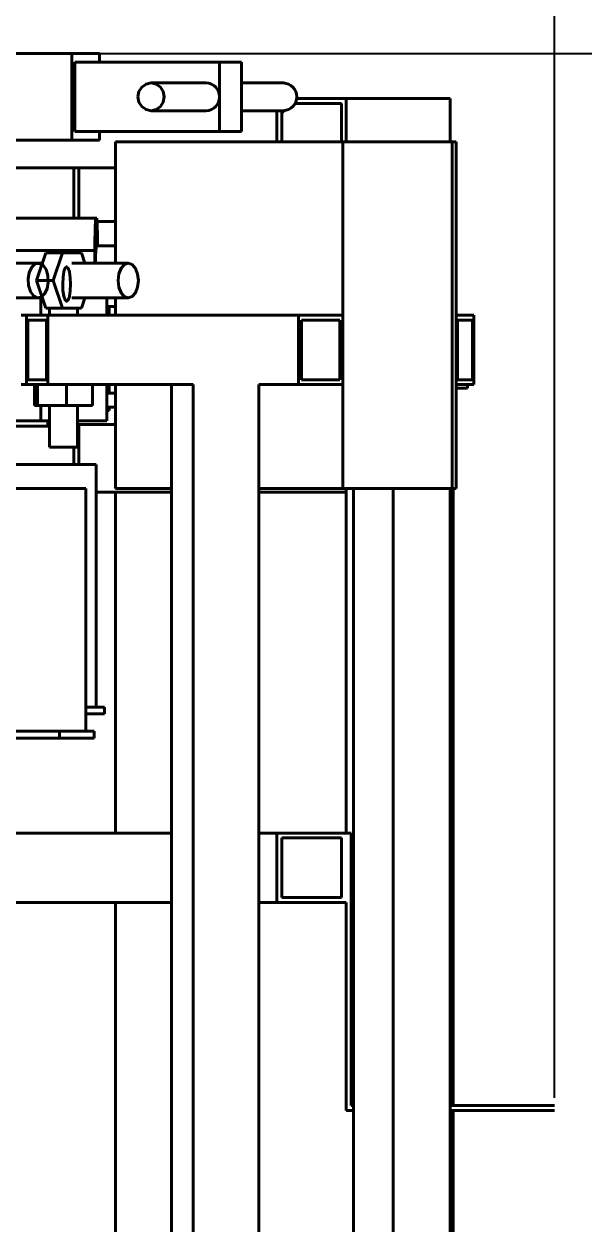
# Model space of a CAD drawing. Header units: millimetres. Extents: x 1065 to 3947, y -2666 to -625.
# Drawn here: x 2006.4 to 2079.7, y -2131.7 to -1974.7 of the extents above; entities that cross this region are included whole.
import ezdxf

# ---------------------------------------------------------------- set-up
doc = ezdxf.new("R2010")
doc.units = ezdxf.units.MM
doc.header["$PDSIZE"] = -1
doc.styles.get("Standard").update_dxf_attribs({"font": 'times_0.ttf'})
doc.dimstyles.new('ISO-25', dxfattribs={"dimtxt": 2.5, "dimasz": 2.5, "dimexe": 1.25, "dimexo": 0.625, "dimtad": 1, "dimtxsty": 'Standard', "dimcen": 2.5, "dimadec": 0, "dimazin": 0, "dimtfac": 1, "dimtmove": 0, "dimatfit": 3, "dimfxl": 1, "dimarcsym": 0})

# ---------------------------------------------------------------- blocks, each defined once
blk = doc.blocks.new('*D18')
at = {"color": 0, "lineweight": -2}
for p, q in [((1961.18, -1978.52), (2162.52, -1978.52)), ((2161.52, -1981.82), (2161.52, -2250)), ((2161.52, -2524.78), (2161.52, -2256.61)), ((1940.51, -2528.08), (2162.52, -2528.08))]:
    blk.add_line(p, q, dxfattribs=at)
at = {"color": 0}
for points in [[(2160.97, -1981.82), (2162.07, -1981.82), (2161.52, -1978.52)], [(2160.97, -2524.78), (2162.07, -2524.78), (2161.52, -2528.08)]]:
    blk.add_solid(points, dxfattribs=at)
at = {"layer": 'Defpoints', "color": 0}
for p in [(1960.18, -1978.52), (1939.51, -2528.08), (2161.52, -2528.08)]:
    blk.add_point(p, dxfattribs=at)
at = {"color": 0, "lineweight": 15, "insert": (2161.52, -2253.3), "char_height": 3.5, "attachment_point": 5}
blk.add_mtext('1514', dxfattribs=at)
blk = doc.blocks.new('*D19')
at = {"color": 0, "lineweight": -2}
for p, q in [((1836.69, -2091.93), (1836.69, -1903.69)), ((1839.99, -1904.69), (2072.52, -1904.69)), ((2075.82, -2115.22), (2075.82, -1903.69))]:
    blk.add_line(p, q, dxfattribs=at)
at = {"color": 0}
for points in [[(1839.99, -1904.14), (1839.99, -1905.24), (1836.69, -1904.69)], [(2072.52, -1904.14), (2072.52, -1905.24), (2075.82, -1904.69)]]:
    blk.add_solid(points, dxfattribs=at)
at = {"layer": 'Defpoints', "color": 0}
for p in [(2075.82, -1904.69), (1836.69, -2092.93), (2075.82, -2116.22)]:
    blk.add_point(p, dxfattribs=at)
at = {"color": 0, "lineweight": 15, "insert": (1956.26, -1901.38), "char_height": 3.5, "attachment_point": 5}
blk.add_mtext('670', dxfattribs=at)

msp = doc.modelspace()

# ---------------------------------------------------------------- linework, layer by layer
at = {"color": 7, "linetype": 'Continuous', "lineweight": 40}
for p, q in [((2012.7093, -1978.5206), (1960.178, -1978.5206)), ((2012.7093, -1989.8644), (2012.7093, -1978.5206)), ((2012.7093, -1978.5206), (2016.3137, -1978.5206)), ((2016.3137, -1978.5206), (2016.3137, -1979.655)), ((2013.0697, -1988.73), (2013.0697, -1979.655)), ((2013.0697, -1979.655), (2032.0001, -1979.655)), ((2032.0001, -1979.655), (2032.0001, -1984.1925)), ((2034.8836, -1979.655), (2032.0001, -1979.655)), ((2034.8836, -1984.1925), (2034.8836, -1979.655)), ((2030.2791, -1982.3775), (2023.0703, -1982.3775)), ((2040.3715, -1982.3775), (2034.8836, -1982.3775)), ((2032.0001, -1984.1925), (2032.0001, -1988.73)), ((2034.8836, -1988.73), (2034.8836, -1984.1925)), ((2041.8859, -1985.0547), (2047.9587, -1985.0547)), ((2042.0789, -1984.4194), (2048.594, -1984.4194)), ((2047.9587, -1985.0547), (2047.9587, -1990.0913)), ((2048.594, -1984.4194), (2048.594, -1990.0913)), ((2048.594, -1984.4194), (2055.4002, -1984.4194)), ((2055.4002, -1984.4194), (2062.2065, -1984.4194)), ((2062.2065, -1990.0913), (2062.2065, -1984.4194)), ((2023.0703, -1986.0075), (2030.2791, -1986.0075)), ((2034.8836, -1986.0075), (2040.3715, -1986.0075)), ((2039.519, -1990.0913), (2039.519, -1986.0075)), ((2040.5391, -1985.9989), (2040.1542, -1986.2894)), ((2040.1542, -1990.0913), (2040.1542, -1986.0075)), ((2013.0697, -1988.73), (2032.0001, -1988.73)), ((2016.3137, -1988.73), (2016.3137, -1989.8644)), ((2032.0001, -1988.73), (2034.8836, -1988.73)), ((2012.7093, -1989.8644), (1979.5385, -1989.8644)), ((2016.3137, -1989.8644), (2012.7093, -1989.8644)), ((2018.3956, -1990.0913), (2018.3956, -2005.9725)), ((2018.3956, -1990.0913), (2048.1532, -1990.0913)), ((2048.1532, -1990.0913), (2048.1532, -2035.4663)), ((2048.1532, -1990.0913), (2062.4422, -1990.0913)), ((2062.4422, -1990.0913), (2062.4422, -2035.4663)), ((2062.965, -1990.0913), (2062.4422, -1990.0913)), ((2062.965, -1990.0913), (2062.965, -2035.4663)), ((2018.3956, -1993.4944), (1983.143, -1993.4944)), ((2012.9711, -1993.4944), (2012.9711, -2000.0738)), ((2013.5893, -1993.4944), (2013.5893, -2000.0738)), ((2015.7943, -2000.0738), (2003.9999, -2000.0738)), ((2015.9759, -2000.0738), (2015.7943, -2000.0738)), ((2018.3956, -2000.5275), (2015.9948, -2000.5275)), ((2018.3956, -2003.7038), (2015.8851, -2003.7038)), ((2015.6976, -2004.2856), (2003.9032, -2004.2856)), ((2008.0519, -2008.2413), (2009.2783, -2004.6113)), ((2009.2783, -2004.6113), (2011.4859, -2004.6113)), ((2010.2595, -2008.2413), (2011.4859, -2004.6113)), ((2011.4859, -2004.6113), (2013.9388, -2004.6113)), ((2013.9388, -2004.6113), (2014.3987, -2005.9725)), ((2015.6976, -2005.9725), (2015.6976, -2004.2856)), ((2008.8184, -2005.9725), (1994.8145, -2005.9725)), ((2020.0712, -2005.9725), (2012.7124, -2005.9725)), ((2009.2783, -2011.8713), (2008.0519, -2008.2413)), ((2008.0519, -2008.2413), (2010.2595, -2008.2413)), ((2011.4859, -2011.8713), (2010.2595, -2008.2413)), ((1994.8145, -2010.51), (2008.8184, -2010.51)), ((2008.6419, -2010.51), (2008.6419, -2012.7788)), ((2012.7124, -2010.51), (2020.0712, -2010.51)), ((2014.3987, -2010.51), (2013.9388, -2011.8713)), ((2017.2679, -2010.51), (2017.2679, -2012.7788)), ((2018.3956, -2011.6444), (2017.2679, -2011.6444)), ((2017.5763, -2011.6444), (2017.5763, -2012.7788)), ((2018.3956, -2010.51), (2018.3956, -2012.7788)), ((2006.0781, -2012.7788), (2006.7485, -2012.7788)), ((2006.7485, -2012.7788), (2006.7485, -2021.8538)), ((2009.5678, -2012.7788), (2006.7485, -2012.7788)), ((2009.2783, -2011.8713), (2011.4859, -2011.8713)), ((2009.5678, -2021.8538), (2009.5678, -2012.7788)), ((2042.3465, -2012.7788), (2009.5678, -2012.7788)), ((2009.7935, -2011.8713), (2009.7935, -2012.7788)), ((2012.0098, -2011.8713), (2011.4859, -2011.8713)), ((2013.4235, -2011.8713), (2012.0098, -2011.8713)), ((2013.4235, -2012.7788), (2013.4235, -2011.8713)), ((2013.9388, -2011.8713), (2013.4235, -2011.8713)), ((2042.3465, -2021.8538), (2042.3465, -2012.7788)), ((2048.1532, -2012.7788), (2042.3465, -2012.7788)), ((2048.1532, -2012.7788), (2048.1532, -2021.8538)), ((2062.965, -2012.7788), (2062.965, -2021.8538)), ((2062.965, -2012.7788), (2065.2781, -2012.7788)), ((2065.2781, -2021.8538), (2065.2781, -2012.7788)), ((2009.3704, -2013.414), (2006.9459, -2013.414)), ((2006.9459, -2013.414), (2006.9459, -2021.2185)), ((2009.3704, -2021.2185), (2009.3704, -2013.414)), ((2047.7467, -2013.414), (2042.7529, -2013.414)), ((2042.7529, -2013.414), (2042.7529, -2021.2185)), ((2047.7467, -2021.2185), (2047.7467, -2013.414)), ((2063.1269, -2013.414), (2065.1162, -2013.414)), ((2063.1269, -2021.2185), (2063.1269, -2013.414)), ((2065.1162, -2013.414), (2065.1162, -2021.2185)), ((2006.9459, -2021.2185), (2009.3704, -2021.2185)), ((2042.7529, -2021.2185), (2047.7467, -2021.2185)), ((2065.1162, -2021.2185), (2063.1269, -2021.2185)), ((2006.0781, -2021.8538), (2006.7485, -2021.8538)), ((2006.7485, -2021.8538), (2008.031, -2021.8538)), ((2007.8025, -2024.5763), (2007.8025, -2021.8538)), ((2008.1849, -2021.8538), (2008.031, -2021.8538)), ((2008.1849, -2024.5763), (2008.1849, -2021.8538)), ((2008.65, -2021.8538), (2008.1849, -2021.8538)), ((2008.65, -2021.8538), (2009.5678, -2021.8538)), ((2028.5449, -2021.8538), (2009.5678, -2021.8538)), ((2011.9909, -2024.5763), (2011.9909, -2021.8538)), ((2015.4146, -2024.5763), (2015.4146, -2021.8538)), ((2017.2679, -2026.6182), (2017.2679, -2021.8538)), ((2017.5662, -2022.3075), (2017.5662, -2022.9881)), ((2017.5662, -2022.3075), (2017.5763, -2022.3075)), ((2017.5763, -2021.8538), (2017.5763, -2022.9881)), ((2018.3956, -2021.8538), (2018.3956, -2035.4663)), ((2025.7257, -2148.9038), (2025.7257, -2021.8538)), ((2028.5449, -2148.9038), (2028.5449, -2021.8538)), ((2042.3465, -2021.8538), (2037.1709, -2021.8538)), ((2037.1709, -2148.9038), (2037.1709, -2021.8538)), ((2048.1532, -2021.8538), (2042.3465, -2021.8538)), ((2062.965, -2021.8538), (2065.2781, -2021.8538)), ((2064.4417, -2022.3075), (2062.965, -2022.3075)), ((2064.4417, -2022.3075), (2064.4417, -2021.8538)), ((2017.2679, -2022.9881), (2018.3956, -2022.9881)), ((2008.1849, -2024.5763), (2007.8025, -2024.5763)), ((2011.9909, -2024.5763), (2008.1849, -2024.5763)), ((2008.6419, -2026.6182), (2008.6419, -2024.5763)), ((2009.7935, -2024.5763), (2009.7935, -2030.0213)), ((2015.4146, -2024.5763), (2011.9909, -2024.5763)), ((2013.4235, -2030.0213), (2013.4235, -2024.5763)), ((2018.3956, -2024.8031), (2017.2679, -2024.8031)), ((2017.5662, -2025.2569), (2017.2679, -2025.2569)), ((2017.5662, -2024.8031), (2017.5662, -2025.2569)), ((1997.3199, -2026.6182), (2008.6419, -2026.6182)), ((2004.7534, -2027.2988), (2009.5368, -2027.2988)), ((2008.6419, -2026.6182), (2009.7935, -2026.6182)), ((2009.5368, -2027.2988), (2009.5368, -2026.6182)), ((2009.5368, -2027.0719), (2009.7935, -2027.0719)), ((2013.4235, -2026.6182), (2017.2679, -2026.6182)), ((2013.4235, -2027.0719), (2018.3956, -2027.0719)), ((2013.5893, -2027.0719), (2013.5893, -2032.29)), ((2010.5464, -2030.0213), (2009.7935, -2030.0213)), ((2013.4235, -2030.0213), (2010.5464, -2030.0213)), ((2012.9711, -2030.0213), (2012.9711, -2032.29)), ((2015.8665, -2032.29), (1972.7058, -2032.29)), ((2015.8665, -2064.0525), (2015.8665, -2032.29)), ((2014.5052, -2035.4663), (1971.3445, -2035.4663)), ((2014.5052, -2067.2288), (2014.5052, -2035.4663)), ((2015.8665, -2035.92), (2025.7257, -2035.92)), ((2018.3956, -2035.4663), (2025.7257, -2035.4663)), ((2018.4024, -2035.92), (2018.4024, -2080.5545)), ((2037.1709, -2035.4663), (2048.1532, -2035.4663)), ((2037.1709, -2035.92), (2048.594, -2035.92)), ((2048.1532, -2035.4663), (2062.4422, -2035.4663)), ((2048.594, -2035.4663), (2048.594, -2080.5545)), ((2049.5611, -2035.4663), (2049.5611, -2135.2913)), ((2054.7165, -2035.4663), (2054.7165, -2135.2913)), ((2062.1849, -2035.4663), (2062.1849, -2135.2913)), ((2062.2065, -2089.6295), (2062.2065, -2035.4663)), ((2062.965, -2035.4663), (2062.4422, -2035.4663)), ((2062.5708, -2116.2193), (2062.5708, -2035.4663)), ((2015.8665, -2064.0525), (2014.5052, -2064.0525)), ((2016.9736, -2064.96), (2014.5052, -2064.96)), ((2015.8665, -2064.0525), (2016.9736, -2064.0525)), ((2016.9736, -2064.0525), (2016.9736, -2064.96)), ((1964.7924, -2067.2288), (2011.0748, -2067.2288)), ((2011.0748, -2068.1363), (1964.7924, -2068.1363)), ((2011.0748, -2068.1363), (2011.0748, -2067.2288)), ((2011.0748, -2067.2288), (2015.6124, -2067.2288)), ((2015.6124, -2068.1363), (2011.0748, -2068.1363)), ((2015.6124, -2067.2288), (2015.6124, -2068.1363)), ((2025.7257, -2080.5545), (1999.2715, -2080.5545)), ((2039.519, -2080.5545), (2037.1709, -2080.5545)), ((2039.519, -2089.6295), (2039.519, -2080.5545)), ((2039.519, -2080.5545), (2049.2293, -2080.5545)), ((2049.2293, -2116.2193), (2049.2293, -2080.5545)), ((2040.1542, -2081.1898), (2047.9587, -2081.1898)), ((2040.1542, -2088.9943), (2040.1542, -2081.1898)), ((2047.9587, -2081.1898), (2047.9587, -2088.9943)), ((2025.7257, -2089.6295), (1975.6824, -2089.6295)), ((2018.4024, -2089.6295), (2018.4024, -2135.2913)), ((2039.519, -2089.6295), (2037.1709, -2089.6295)), ((2048.594, -2089.6295), (2039.519, -2089.6295)), ((2047.9587, -2088.9943), (2040.1542, -2088.9943)), ((2048.594, -2089.6295), (2048.594, -2116.8545)), ((2049.2293, -2089.6295), (2049.5611, -2089.6295)), ((2062.1849, -2089.6295), (2062.2065, -2089.6295)), ((2048.594, -2116.8545), (2049.5611, -2116.8545)), ((2049.5611, -2116.2193), (2049.2293, -2116.2193)), ((2075.819, -2116.2193), (2062.1849, -2116.2193)), ((2062.1849, -2116.8545), (2075.819, -2116.8545)), ((2062.5708, -2135.2913), (2062.5708, -2116.8545))]:
    msp.add_line(p, q, dxfattribs=at)
at = {"color": 7, "linetype": 'Continuous', "lineweight": 40, "flags": 128}
for points in [[(2021.3493, -1984.1925), (2021.4803, -1983.498), (2021.8534, -1982.9091), (2022.4117, -1982.5157), (2023.0703, -1982.3775), (2023.7289, -1982.5157), (2024.2872, -1982.9091), (2024.6602, -1983.498), (2024.7912, -1984.1925), (2024.6602, -1984.8871), (2024.2872, -1985.4759), (2023.7289, -1985.8694), (2023.0703, -1986.0075), (2022.4117, -1985.8694), (2021.8534, -1985.4759), (2021.4803, -1984.8871), (2021.3493, -1984.1925)], [(2008.4283, -2005.9836), (2007.9128, -2006.0696), (2007.4557, -2006.4862), (2007.1267, -2007.17), (2006.9759, -2008.0169), (2007.0262, -2008.898), (2007.27, -2009.679), (2007.6702, -2010.2412), (2008.1657, -2010.4989), (2008.6813, -2010.4129), (2009.1384, -2009.9963), (2009.4674, -2009.3125), (2009.6182, -2008.4656), (2009.5679, -2007.5846), (2009.3241, -2006.8035), (2008.9239, -2006.2414), (2008.4283, -2005.9836)], [(2011.4968, -2008.6599), (2011.5328, -2009.5307), (2011.6415, -2010.2742), (2011.8062, -2010.7774), (2012.002, -2010.9635), (2012.199, -2010.8043), (2012.3672, -2010.3239), (2012.481, -2009.5956), (2012.5231, -2008.7301), (2012.4871, -2007.8594), (2012.3784, -2007.1158), (2012.2137, -2006.6127), (2012.0179, -2006.4265), (2011.8209, -2006.5858), (2011.6527, -2007.0661), (2011.5389, -2007.7945), (2011.4968, -2008.6599)], [(2020.5831, -2006.1479), (2020.0753, -2005.9725), (2019.5669, -2006.1426), (2019.1353, -2006.6321), (2018.8462, -2007.3667), (2018.7436, -2008.2343), (2018.8431, -2009.1031), (2019.1296, -2009.8406), (2019.5594, -2010.3347), (2020.0672, -2010.51), (2020.5756, -2010.34), (2021.0072, -2009.8504), (2021.2963, -2009.1159), (2021.3989, -2008.2482), (2021.2994, -2007.3795), (2021.0129, -2006.6419), (2020.5831, -2006.1479)]]:
    msp.add_lwpolyline(points, dxfattribs=at)
at = {"color": 7, "linetype": 'Continuous', "lineweight": 40}
for centre, radius, start, end in [((2030.2308, -1984.1467), 1.7699, 358.516804, 88.435502), ((2040.2937, -1984.1925), 1.8167, 272.453066, 87.546934), ((2030.2308, -1984.2383), 1.7698, 271.564058, 1.48321), ((2147.8614, -2005.2117), 132.167, 177.772081, 179.598498), ((1891.9274, -2004.9509), 124.1443, 0.575612, 2.251517), ((2035.5367, -2005.6212), 19.7449, 174.42719, 181.019468)]:
    msp.add_arc(centre, radius, start, end, dxfattribs=at)

# ---------------------------------------------------------------- dimensions: what is measured, and where the dimension line sits
at = {"color": 1, "lineweight": 15}
dim = msp.add_linear_dim(base=(2075.819, -1904.692), p1=(1836.6927, -2092.9276), p2=(2075.819, -2116.2193), text='670', dimstyle='ISO-25', override={"dimtxt": 3.5, "dimasz": 3.302, "dimexe": 1, "dimexo": 1, "dimgap": 1.524, "dimtih": 1, "dimtoh": 1, "dimlfac": 5, "dimzin": 0, "dimadec": 2, "dimtzin": 0}, dxfattribs=at)
dim.commit()
dim.dimension.update_dxf_attribs({"geometry": '*D19', "text_midpoint": (1956.2559, -1901.3826)})
dim = msp.add_linear_dim(base=(2161.52, -2528.0816), p1=(1960.178, -1978.5206), p2=(1939.511, -2528.0816), angle=90, text='1514', dimstyle='ISO-25', override={"dimtxt": 3.5, "dimasz": 3.302, "dimexe": 1, "dimexo": 1, "dimgap": 1.524, "dimtih": 1, "dimtoh": 1, "dimlfac": 5, "dimzin": 0, "dimadec": 2, "dimtzin": 0}, dxfattribs=at)
dim.commit()
dim.dimension.update_dxf_attribs({"geometry": '*D18', "text_midpoint": (2161.52, -2253.3011), "dimtype": 160})

doc.saveas('drawing.dxf')
